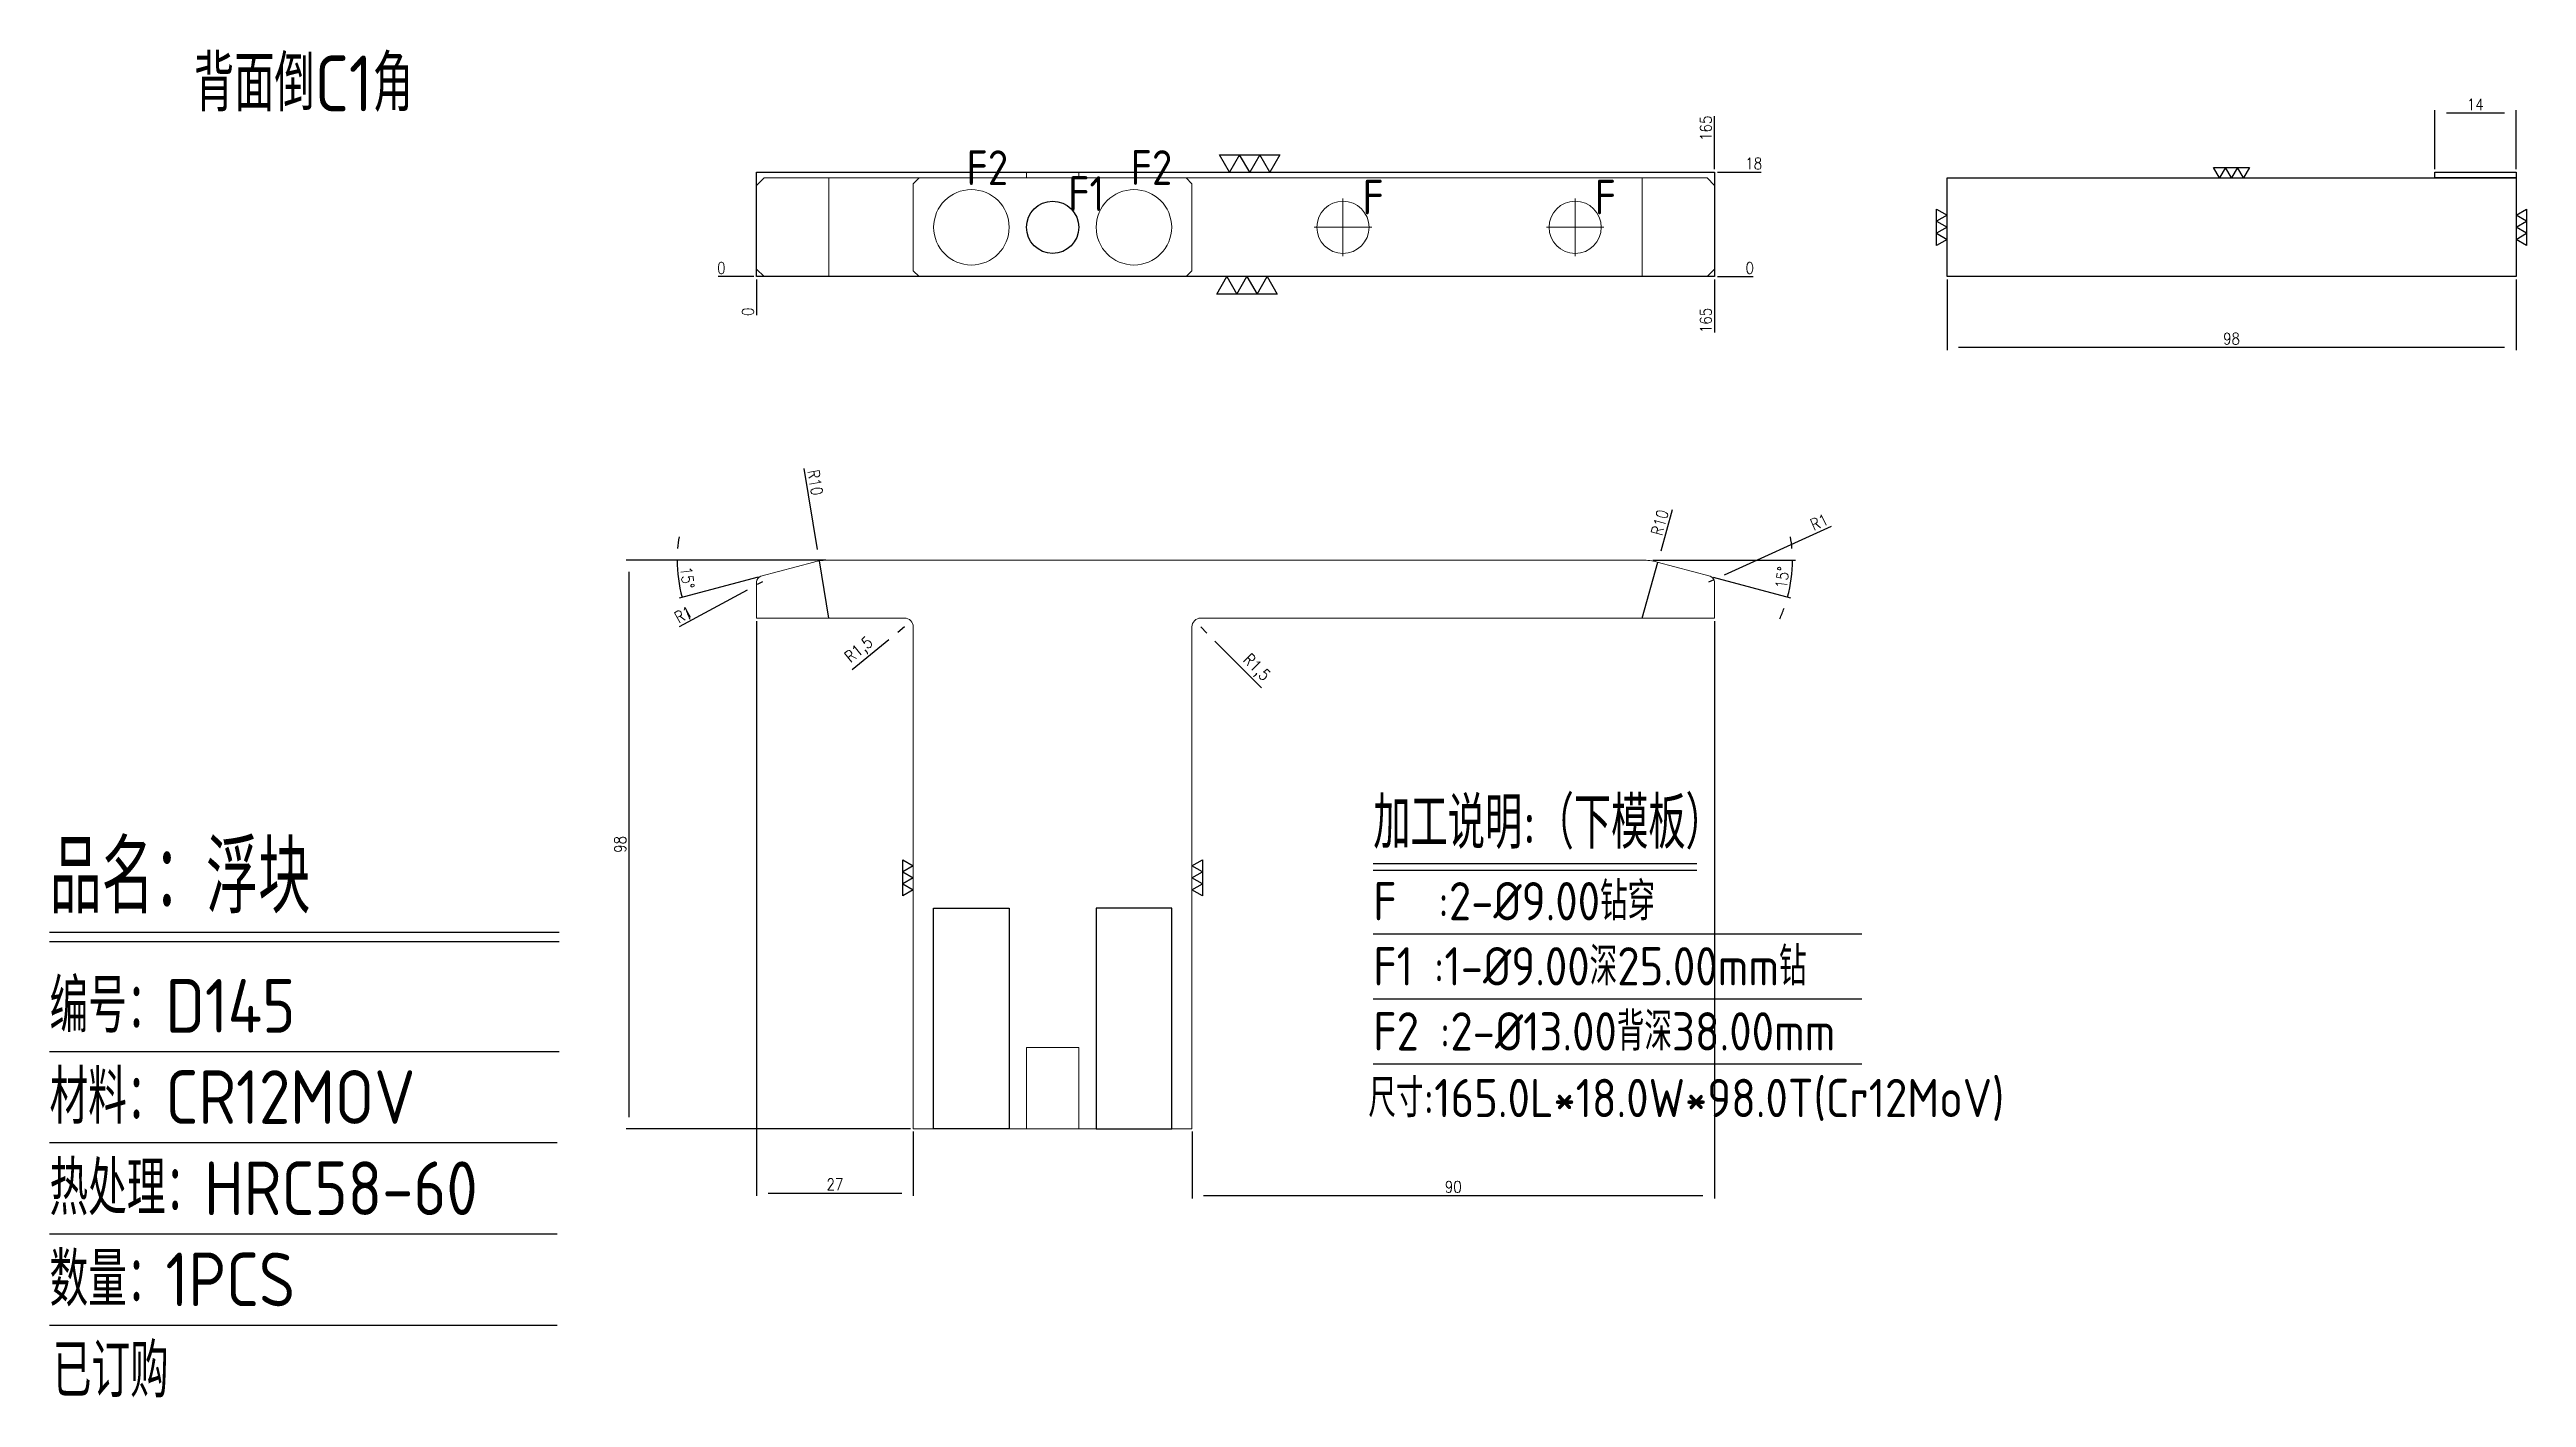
# Model space of a CAD drawing. Header units: millimetres. Extents: x 104604 to 105031, y -7974 to -7742.
import ezdxf
from ezdxf.enums import TextEntityAlignment as Align

# ---------------------------------------------------------------- set-up
doc = ezdxf.new("R2010")
doc.units = ezdxf.units.MM
doc.linetypes.add('CENTER', pattern=[0])
doc.linetypes.add('HIDDEN', pattern=[0])
for name, color, linetype in [('DIE_P', 2, 'Continuous'), ('DIM', 4, 'Continuous'), ('PRESS', 3, 'Continuous'), ('TEXT', 4, 'Continuous')]:
    doc.layers.add(name, color=color, linetype=linetype)
doc.styles.add('gbenor', font='gbenor.shx', dxfattribs={"bigfont": 'gbcbig.shx'})
doc.styles.get("Standard").update_dxf_attribs({"font": 'txt.shx', "width": 0.85, "bigfont": 'ctxt.shx'})
doc.dimstyles.new('T-2-WX', dxfattribs={"dimtxt": 2, "dimasz": 2, "dimexe": 0.5, "dimexo": 0.5, "dimgap": 0.5, "dimtad": 1, "dimtxsty": 'Standard', "dimblk": 'OPEN30', "dimcen": 0, "dimazin": 3, "dimtfac": 1, "dimtmove": 0, "dimatfit": 3, "dimldrblk": 'OPEN30', "dimlwd": -1, "dimlwe": -1})

# ---------------------------------------------------------------- blocks, each defined once
blk = doc.blocks.new('*D7579')
at = {"layer": 'Defpoints', "color": 0}
for p in [(104738.48, -7829.79), (104704.04, -7927.79), (104753.03, -7927.79)]:
    blk.add_point(p, dxfattribs=at)
at = {"layer": 'DIM', "color": 0}
for p, q in [((104737.98, -7829.79), (104703.54, -7829.79)), ((104704.04, -7831.79), (104704.04, -7925.79)), ((104752.53, -7927.79), (104703.54, -7927.79))]:
    blk.add_line(p, q, dxfattribs=at)
at = {"layer": 'DIM', "color": 0, "insert": (104702.54, -7878.79), "char_height": 2, "attachment_point": 5, "rotation": 90}
blk.add_mtext('98', dxfattribs=at)
blk = doc.blocks.new('_Open30')
blk = doc.blocks.new('*D7580')
at = {"layer": 'Defpoints', "color": 0}
for p in [(104726.03, -7839.79), (104753.03, -7927.79), (104753.03, -7938.89)]:
    blk.add_point(p, dxfattribs=at)
at = {"layer": 'DIM', "color": 0}
for p, q in [((104726.03, -7840.29), (104726.03, -7939.39)), ((104753.03, -7928.29), (104753.03, -7939.39)), ((104728.03, -7938.89), (104751.03, -7938.89))]:
    blk.add_line(p, q, dxfattribs=at)
at = {"layer": 'DIM', "color": 0, "insert": (104739.53, -7937.39), "char_height": 2, "attachment_point": 5}
blk.add_mtext('27', dxfattribs=at)
blk = doc.blocks.new('*D7581')
at = {"layer": 'Defpoints', "color": 0}
for p in [(104891.03, -7839.79), (104801.03, -7927.79), (104891.03, -7939.31)]:
    blk.add_point(p, dxfattribs=at)
at = {"layer": 'DIM', "color": 0}
for p, q in [((104891.03, -7840.29), (104891.03, -7939.81)), ((104801.03, -7928.29), (104801.03, -7939.81)), ((104803.03, -7939.31), (104889.03, -7939.31))]:
    blk.add_line(p, q, dxfattribs=at)
at = {"layer": 'DIM', "color": 0, "insert": (104846.03, -7937.81), "char_height": 2, "attachment_point": 5}
blk.add_mtext('90', dxfattribs=at)
blk = doc.blocks.new('*D7582')
at = {"layer": 'Defpoints', "color": 0}
for p in [(104802.53, -7841.29), (104803.58, -7842.36)]:
    blk.add_point(p, dxfattribs=at)
at = {"layer": 'DIM', "color": 0}
for p, q in [((104802.53, -7841.29), (104803.58, -7842.36)), ((104804.99, -7843.77), (104812.98, -7851.82))]:
    blk.add_line(p, q, dxfattribs=at)
at = {"layer": 'DIM', "color": 0, "insert": (104812, -7848.44), "char_height": 2, "attachment_point": 5, "rotation": 314.7997}
blk.add_mtext('R1,5', dxfattribs=at)
blk = doc.blocks.new('*D7583')
at = {"layer": 'Defpoints', "color": 0}
for p in [(104751.53, -7841.29), (104750.36, -7842.24)]:
    blk.add_point(p, dxfattribs=at)
at = {"layer": 'DIM', "color": 0}
for p, q in [((104751.53, -7841.29), (104750.36, -7842.24)), ((104742.47, -7848.66), (104748.81, -7843.5))]:
    blk.add_line(p, q, dxfattribs=at)
at = {"layer": 'DIM', "color": 0, "insert": (104743.8, -7845.4), "char_height": 2, "attachment_point": 5, "rotation": 39.1324}
blk.add_mtext('R1,5', dxfattribs=at)
blk = doc.blocks.new('*D7584')
at = {"layer": 'Defpoints', "color": 0}
for p in [(104931.08, -7780.93), (105029.08, -7780.93), (104931.08, -7793.13)]:
    blk.add_point(p, dxfattribs=at)
at = {"layer": 'DIM', "color": 0}
for p, q in [((104931.08, -7781.43), (104931.08, -7793.63)), ((105029.08, -7781.43), (105029.08, -7793.63)), ((105027.08, -7793.13), (104933.08, -7793.13))]:
    blk.add_line(p, q, dxfattribs=at)
at = {"layer": 'DIM', "color": 0, "insert": (104980.08, -7791.63), "char_height": 2, "attachment_point": 5}
blk.add_mtext('98', dxfattribs=at)
blk = doc.blocks.new('*D7585')
at = {"layer": 'Defpoints', "color": 0}
for p in [(105015.08, -7752.76), (105015.08, -7762.93), (105029.08, -7762.93)]:
    blk.add_point(p, dxfattribs=at)
at = {"layer": 'DIM', "color": 0}
for p, q in [((105015.08, -7762.43), (105015.08, -7752.26)), ((105027.08, -7752.76), (105017.08, -7752.76)), ((105029.08, -7762.43), (105029.08, -7752.26))]:
    blk.add_line(p, q, dxfattribs=at)
at = {"layer": 'DIM', "color": 0, "insert": (105022.08, -7751.26), "char_height": 2, "attachment_point": 5}
blk.add_mtext('14', dxfattribs=at)
blk = doc.blocks.new('*D7586')
at = {"layer": 'Defpoints', "color": 0}
for p in [(104712.45, -7831.96), (104726.77, -7832.58), (104735.89, -7830.13), (104738.48, -7829.79), (104878.57, -7829.79)]:
    blk.add_point(p, dxfattribs=at)
at = {"layer": 'DIM', "color": 0}
for p, q in [((104736.66, -7829.79), (104711.85, -7829.79)), ((104726.29, -7832.71), (104712.72, -7836.34))]:
    blk.add_line(p, q, dxfattribs=at)
for start, end in [(170.7604, 175.3802), (180, 195), (199.6198, 204.2396)]:
    blk.add_arc((104737.16, -7829.79), 24.81, start, end, dxfattribs=at)
at = {"layer": 'DIM', "color": 0, "insert": (104714.1, -7832.83), "char_height": 2, "attachment_point": 5, "rotation": 277.5}
blk.add_mtext('15%%d', dxfattribs=at)
blk = doc.blocks.new('*D7587')
at = {"layer": 'Defpoints', "color": 0}
for p in [(104738.48, -7829.79), (104878.57, -7829.79), (104881.16, -7830.13), (104890.29, -7832.58), (104904.07, -7834.06)]:
    blk.add_point(p, dxfattribs=at)
at = {"layer": 'DIM', "color": 0}
for p, q in [((104880.39, -7829.79), (104904.95, -7829.79)), ((104890.77, -7832.71), (104904.09, -7836.28))]:
    blk.add_line(p, q, dxfattribs=at)
for start, end in [(4.6678, 9.3355), (345, 0), (335.6645, 340.3322)]:
    blk.add_arc((104879.89, -7829.79), 24.56, start, end, dxfattribs=at)
at = {"layer": 'DIM', "color": 0, "insert": (104902.7, -7832.8), "char_height": 2, "attachment_point": 5, "rotation": 82.5}
blk.add_mtext('15%%d', dxfattribs=at)
blk = doc.blocks.new('*D7588')
at = {"layer": 'Defpoints', "color": 0}
for p in [(104890.03, -7833.54), (104890.94, -7833.13)]:
    blk.add_point(p, dxfattribs=at)
at = {"layer": 'DIM', "color": 0}
for p, q in [((104892.76, -7832.3), (104911.16, -7823.92)), ((104890.03, -7833.54), (104890.94, -7833.13))]:
    blk.add_line(p, q, dxfattribs=at)
at = {"layer": 'DIM', "color": 0, "insert": (104909.06, -7823.23), "char_height": 2, "attachment_point": 5, "rotation": 24.4761}
blk.add_mtext('R1', dxfattribs=at)
blk = doc.blocks.new('*D7589')
at = {"layer": 'Defpoints', "color": 0}
for p in [(104881.25, -7830.16), (104878.57, -7839.79)]:
    blk.add_point(p, dxfattribs=at)
at = {"layer": 'DIM', "color": 0}
for p, q in [((104883.76, -7821.13), (104881.79, -7828.23)), ((104878.57, -7839.79), (104881.25, -7830.16))]:
    blk.add_line(p, q, dxfattribs=at)
at = {"layer": 'DIM', "color": 0, "insert": (104881.6, -7823.32), "char_height": 2, "attachment_point": 5, "rotation": 74.4772}
blk.add_mtext('R10', dxfattribs=at)
blk = doc.blocks.new('*D7590')
at = {"layer": 'Defpoints', "color": 0}
for p in [(104726.15, -7834.02), (104727.03, -7833.54)]:
    blk.add_point(p, dxfattribs=at)
at = {"layer": 'DIM', "color": 0}
for p, q in [((104724.39, -7834.97), (104712.7, -7841.27)), ((104727.03, -7833.54), (104726.15, -7834.02))]:
    blk.add_line(p, q, dxfattribs=at)
at = {"layer": 'DIM', "color": 0, "insert": (104713.43, -7839.17), "char_height": 2, "attachment_point": 5, "rotation": 28.3368}
blk.add_mtext('R1', dxfattribs=at)
blk = doc.blocks.new('*D7591')
at = {"layer": 'Defpoints', "color": 0}
for p in [(104736.85, -7829.93), (104738.48, -7839.79)]:
    blk.add_point(p, dxfattribs=at)
at = {"layer": 'DIM', "color": 0}
for p, q in [((104736.53, -7827.95), (104734.23, -7814.01)), ((104738.48, -7839.79), (104736.85, -7829.93))]:
    blk.add_line(p, q, dxfattribs=at)
at = {"layer": 'DIM', "color": 0, "insert": (104736.14, -7816.42), "char_height": 2, "attachment_point": 5, "rotation": 279.3694}
blk.add_mtext('R10', dxfattribs=at)
blk = doc.blocks.new('*D7592')
at = {"layer": 'Defpoints', "color": 0}
for p in [(104726.03, -7780.93), (104891.03, -7780.93), (104896.03, -7780.93)]:
    blk.add_point(p, dxfattribs=at)
at = {"layer": 'DIM', "color": 0}
blk.add_line((104891.53, -7780.93), (104897.66, -7780.93), dxfattribs=at)
at = {"layer": 'DIM', "color": 0, "insert": (104897.09, -7779.43), "char_height": 2, "attachment_point": 5}
blk.add_mtext('0', dxfattribs=at)
blk = doc.blocks.new('*D7593')
at = {"layer": 'Defpoints', "color": 0}
for p in [(104891.03, -7762.93), (104896.03, -7762.93), (104726.03, -7780.93)]:
    blk.add_point(p, dxfattribs=at)
at = {"layer": 'DIM', "color": 0}
blk.add_line((104891.53, -7762.93), (104899.04, -7762.93), dxfattribs=at)
at = {"layer": 'DIM', "color": 0, "insert": (104897.78, -7761.43), "char_height": 2, "attachment_point": 5}
blk.add_mtext('18', dxfattribs=at)
blk = doc.blocks.new('*D7594')
at = {"layer": 'Defpoints', "color": 0}
for p in [(104721.03, -7780.93), (104726.03, -7780.93), (104726.03, -7780.93)]:
    blk.add_point(p, dxfattribs=at)
at = {"layer": 'DIM', "color": 0}
blk.add_line((104725.53, -7780.93), (104719.39, -7780.93), dxfattribs=at)
at = {"layer": 'DIM', "color": 0, "insert": (104719.96, -7779.43), "char_height": 2, "attachment_point": 5}
blk.add_mtext('0', dxfattribs=at)
blk = doc.blocks.new('*D7595')
at = {"layer": 'Defpoints', "color": 0}
for p in [(104726.03, -7780.93), (104891.03, -7780.93), (104891.03, -7785.93)]:
    blk.add_point(p, dxfattribs=at)
at = {"layer": 'DIM', "color": 0}
blk.add_line((104891.03, -7781.43), (104891.03, -7790.56), dxfattribs=at)
at = {"layer": 'DIM', "color": 0, "insert": (104889.53, -7788.49), "char_height": 2, "attachment_point": 5, "rotation": 90}
blk.add_mtext('165', dxfattribs=at)
blk = doc.blocks.new('*D7596')
at = {"layer": 'Defpoints', "color": 0}
for p in [(104726.03, -7780.93), (104726.03, -7780.93), (104726.03, -7785.93)]:
    blk.add_point(p, dxfattribs=at)
at = {"layer": 'DIM', "color": 0}
blk.add_line((104726.03, -7781.43), (104726.03, -7787.56), dxfattribs=at)
at = {"layer": 'DIM', "color": 0, "insert": (104724.53, -7786.99), "char_height": 2, "attachment_point": 5, "rotation": 90}
blk.add_mtext('0', dxfattribs=at)
blk = doc.blocks.new('*D7597')
at = {"layer": 'Defpoints', "color": 0}
for p in [(104891.03, -7757.93), (104891.03, -7762.93), (104726.03, -7780.93)]:
    blk.add_point(p, dxfattribs=at)
at = {"layer": 'DIM', "color": 0}
blk.add_line((104891.03, -7762.43), (104891.03, -7753.3), dxfattribs=at)
at = {"layer": 'DIM', "color": 0, "insert": (104889.53, -7755.36), "char_height": 2, "attachment_point": 5, "rotation": 90}
blk.add_mtext('165', dxfattribs=at)

msp = doc.modelspace()

# ---------------------------------------------------------------- linework, layer by layer
at = {"layer": 'DIE_P', "linetype": 'Continuous', "lineweight": 15}
for p, q in [((104738.481, -7763.927), (104738.481, -7780.927)), ((104772.528, -7763.927), (104781.528, -7763.927)), ((104878.575, -7780.927), (104878.575, -7763.927))]:
    msp.add_line(p, q, dxfattribs=at)
at = {"layer": 'DIE_P', "color": 4, "linetype": 'CENTER', "lineweight": 15}
for p, q in [((104827.028, -7777.377), (104827.028, -7767.477)), ((104867.028, -7777.377), (104867.028, -7767.477)), ((104822.078, -7772.427), (104831.978, -7772.427)), ((104862.078, -7772.427), (104871.978, -7772.427))]:
    msp.add_line(p, q, dxfattribs=at)
at = {"layer": 'DIE_P', "linetype": 'Continuous', "lineweight": 15}
msp.add_lwpolyline([(104772.528, -7762.927), (104781.528, -7762.927), (104781.528, -7763.927), (104889.735, -7763.927), (104891.028, -7765.22), (104891.028, -7779.634), (104889.735, -7780.927), (104727.321, -7780.927), (104726.028, -7779.634), (104726.028, -7765.22), (104727.321, -7763.927), (104772.528, -7763.927)], close=True, dxfattribs=at)
at = {"layer": 'DIE_P', "linetype": 'HIDDEN', "lineweight": 15, "ltscale": 0.5}
for points in [[(104757.421, -7763.927), (104754.028, -7763.927), (104753.028, -7764.927), (104753.028, -7779.927), (104754.028, -7780.927), (104757.421, -7780.927)], [(104796.634, -7763.927), (104800.028, -7763.927), (104801.028, -7764.927), (104801.028, -7779.927), (104800.028, -7780.927), (104796.634, -7780.927)]]:
    msp.add_lwpolyline(points, dxfattribs=at)
at = {"layer": 'DIE_P', "color": 2}
for points in [[(104931.079, -7763.927), (105029.079, -7763.927), (105029.079, -7780.927), (104931.079, -7780.927)], [(105015.079, -7762.927), (105029.079, -7762.927), (105029.079, -7763.927), (105015.079, -7763.927)]]:
    msp.add_lwpolyline(points, close=True, dxfattribs=at)
at = {"layer": 'DIE_P', "color": 4}
for points in [[(104983.197, -7762.127), (104982.157, -7763.927), (104981.118, -7762.127), (104980.079, -7763.927), (104979.04, -7762.127), (104978.001, -7763.927), (104976.961, -7762.127), (104983.197, -7762.127)], [(104929.279, -7769.309), (104931.079, -7770.348), (104929.279, -7771.387), (104931.079, -7772.427), (104929.279, -7773.466), (104931.079, -7774.505), (104929.279, -7775.544), (104929.279, -7769.309)], [(105030.879, -7775.544), (105029.079, -7774.505), (105030.879, -7773.466), (105029.079, -7772.427), (105030.879, -7771.387), (105029.079, -7770.348), (105030.879, -7769.309), (105030.879, -7775.544)], [(104751.228, -7881.425), (104753.028, -7882.464), (104751.228, -7883.503), (104753.028, -7884.542), (104751.228, -7885.582), (104753.028, -7886.621), (104751.228, -7887.66), (104751.228, -7881.425)], [(104802.828, -7887.66), (104801.028, -7886.621), (104802.828, -7885.582), (104801.028, -7884.542), (104802.828, -7883.503), (104801.028, -7882.464), (104802.828, -7881.425), (104802.828, -7887.66)]]:
    msp.add_lwpolyline(points, close=True, dxfattribs=at)
at = {"layer": 'DIE_P', "linetype": 'Continuous', "lineweight": 15}
msp.add_lwpolyline([(104753.028, -7927.794), (104801.028, -7927.794), (104801.028, -7841.291, -0.4142136), (104802.528, -7839.791), (104891.028, -7839.791), (104891.028, -7833.545, 0.3394543), (104890.287, -7832.579), (104881.163, -7830.134, 0.0655435), (104878.575, -7829.794), (104738.481, -7829.794, 0.0655435), (104735.892, -7830.134), (104726.769, -7832.579, 0.3394543), (104726.028, -7833.545), (104726.028, -7839.791), (104751.528, -7839.791, -0.4142136), (104753.028, -7841.291)], format="xyb", close=True, dxfattribs=at)
at = {"layer": 'DIE_P', "linetype": 'HIDDEN'}
for points in [[(104769.528, -7889.794), (104769.528, -7927.794), (104756.528, -7927.794), (104756.528, -7889.794)], [(104784.528, -7889.794), (104784.528, -7927.794), (104797.528, -7927.794), (104797.528, -7889.794)]]:
    msp.add_lwpolyline(points, close=True, dxfattribs=at)
at = {"layer": 'DIE_P', "color": 2, "linetype": 'Continuous', "lineweight": 15}
msp.add_lwpolyline([(104772.528, -7913.794), (104781.528, -7913.794), (104781.528, -7927.794), (104772.528, -7927.794)], close=True, dxfattribs=at)
at = {"layer": 'DIE_P', "linetype": 'HIDDEN', "lineweight": 15, "ltscale": 0.5}
for centre in [(104763.028, -7772.427), (104791.028, -7772.427)]:
    msp.add_circle(centre, 6.5, dxfattribs=at)
at = {"layer": 'DIE_P', "linetype": 'Continuous'}
msp.add_circle((104777.028, -7772.427), 4.5, dxfattribs=at)
at = {"layer": 'DIE_P', "linetype": 'Continuous', "lineweight": 15}
for centre in [(104827.028, -7772.427), (104867.028, -7772.427)]:
    msp.add_circle(centre, 4.5, dxfattribs=at)
at = {"layer": 'DIM', "color": 4, "linetype": 'Continuous', "lineweight": 25}
for p, q in [((104604.249, -7893.906), (104692.039, -7893.906)), ((104604.249, -7895.524), (104692.039, -7895.524)), ((104604.249, -7914.478), (104692.039, -7914.478)), ((104604.249, -7930.195), (104691.658, -7930.195)), ((104604.249, -7945.912), (104691.658, -7945.912)), ((104604.249, -7961.63), (104691.658, -7961.63))]:
    msp.add_line(p, q, dxfattribs=at)
at = {"layer": 'PRESS', "color": 4}
for points in [[(104816.166, -7759.927), (104814.434, -7762.927), (104812.702, -7759.927), (104810.97, -7762.927), (104809.238, -7759.927), (104807.506, -7762.927), (104805.774, -7759.927), (104816.166, -7759.927)], [(104805.299, -7783.927), (104807.031, -7780.927), (104808.763, -7783.927), (104810.495, -7780.927), (104812.227, -7783.927), (104813.959, -7780.927), (104815.691, -7783.927), (104805.299, -7783.927)]]:
    msp.add_lwpolyline(points, close=True, dxfattribs=at)
at = {"layer": 'PRESS', "color": 8, "linetype": 'HIDDEN'}
msp.add_lwpolyline([(104726.028, -7780.927), (104726.028, -7762.927), (104891.028, -7762.927), (104891.028, -7780.927)], close=True, dxfattribs=at)
at = {"layer": 'TEXT', "color": 3}
for p, q in [((104832.251, -7882.078), (104888.009, -7882.078)), ((104832.251, -7883.233), (104888.009, -7883.233)), ((104832.251, -7894.189), (104916.383, -7894.189)), ((104832.251, -7905.409), (104916.383, -7905.409)), ((104832.251, -7916.629), (104916.383, -7916.629))]:
    msp.add_line(p, q, dxfattribs=at)

# ---------------------------------------------------------------- texts
at = {"layer": 'DIM', "color": 3, "linetype": 'Continuous', "lineweight": 25, "style": 'gbenor'}
for s, height, p in [('品名：浮块', 12.4815, (104604.249, -7890.67)), ('编号：D145', 9.2455, (104604.249, -7911.242)), ('材料：CR12MOV ', 9.24552, (104604.249, -7926.959)), ('热处理：HRC58-60', 9.24552, (104604.249, -7942.676)), ('数量：1PCS', 9.2455, (104604.249, -7958.394)), ('已订购', 9.2455, (104604.811, -7974.111))]:
    msp.add_text(s, height=height, dxfattribs=at).set_placement(p)
at = {"layer": 'TEXT', "color": 4, "lineweight": 18, "style": 'gbenor'}
msp.add_text('背面倒C1角', height=9.6263, dxfattribs=at).set_placement((104629.125, -7752.444))
at = {"layer": 'TEXT', "color": 4, "style": 'gbenor'}
for s, p in [('F2', (104765.78, -7762.156)), ('F2', (104794.049, -7762.131)), ('F1', (104782.826, -7766.628)), ('F', (104832.237, -7767.218)), ('F', (104872.237, -7767.218))]:
    msp.add_text(s, height=6, dxfattribs=at).set_placement(p, align=Align.MIDDLE_CENTER)
for s, height, p in [('加工说明:（下模板）', 8.91, (104832.251, -7879.537)), ('F  :2-%%c9.00钻穿', 6.6, (104832.251, -7891.879)), ('F1 :1-%%c9.00深25.00mm钻', 6.6, (104832.251, -7903.099)), ('F2 :2-%%C13.00背深38.00mm ', 6.6, (104832.251, -7914.319)), ('尺寸:165.0L*18.0W*98.0T(Cr12MoV)', 6.6, (104831.409, -7925.802))]:
    msp.add_text(s, height=height, dxfattribs=at).set_placement(p)

# ---------------------------------------------------------------- dimensions: what is measured, and where the dimension line sits
at = {"layer": 'DIM', "color": 4}
for base, p1, p2, picture, middle in [((105015.079, -7752.76), (105029.079, -7762.927), (105015.079, -7762.927), '*D7585', (105022.079, -7751.26)), ((104753.028, -7938.891), (104726.028, -7839.791), (104753.028, -7927.794), '*D7580', (104739.528, -7937.391)), ((104891.028, -7939.315), (104801.028, -7927.794), (104891.028, -7839.791), '*D7581', (104846.028, -7937.815))]:
    dim = msp.add_linear_dim(base=base, p1=p1, p2=p2, dimstyle='T-2-WX', dxfattribs=at)
    dim.commit()
    dim.dimension.update_dxf_attribs({"geometry": picture, "text_midpoint": middle})
for feature_location, offset, dtype, origin, picture, middle in [((104891.028, -7762.927), (0, 5), 1, (104726.028, -7780.927), '*D7597', (104889.528, -7755.362)), ((104891.028, -7762.927), (5, 0), 0, (104726.028, -7780.927), '*D7593', (104897.783, -7761.427)), ((104726.027804928, -7780.92671159), (-5, 0), 0, (104726.027804928, -7780.92671159), '*D7594', (104719.961138261, -7779.42671159)), ((104726.027804928, -7780.92671159), (0, -5), 1, (104726.027804928, -7780.92671159), '*D7596', (104724.527804928, -7786.993378256)), ((104891.027804928, -7780.92671159), (5, 0), 0, (104726.027804928, -7780.92671159), '*D7592', (104897.094471595, -7779.42671159)), ((104891.028, -7780.927), (0, -5), 1, (104726.028, -7780.927), '*D7595', (104889.528, -7788.491))]:
    dim = msp.add_ordinate_dim(feature_location=feature_location, offset=offset, dtype=dtype, origin=origin, dimstyle='T-2-WX', dxfattribs=at)
    dim.commit()
    dim.dimension.update_dxf_attribs({"geometry": picture, "text_midpoint": middle})
dim = msp.add_linear_dim(base=(104931.079, -7793.13), p1=(105029.079, -7780.927), p2=(104931.079, -7780.927), dimstyle='T-2-WX', dxfattribs=at)
dim.commit()
dim.dimension.update_dxf_attribs({"geometry": '*D7584', "text_midpoint": (104980.079, -7793.13), "dimtype": 160})
for center, mpoint, picture, middle in [((104738.481, -7839.794), (104736.853, -7829.927), '*D7591', (104734.664, -7816.664)), ((104890.028, -7833.545), (104890.938, -7833.131), '*D7588', (104909.678, -7824.6)), ((104727.028, -7833.545), (104726.148, -7834.02), '*D7590', (104714.141, -7840.495)), ((104802.528, -7841.291), (104803.585, -7842.355), '*D7582', (104810.805, -7849.626))]:
    dim = msp.add_radius_dim(center=center, mpoint=mpoint, dimstyle='T-2-WX', dxfattribs=at)
    dim.commit()
    dim.dimension.update_dxf_attribs({"geometry": picture, "text_midpoint": middle, "dimtype": 164})
for center, mpoint, picture, middle in [((104878.575, -7839.794), (104881.251, -7830.158), '*D7589', (104881.595, -7823.315)), ((104751.528, -7841.291), (104750.364, -7842.238), '*D7583', (104743.797, -7845.401))]:
    dim = msp.add_radius_dim(center=center, mpoint=mpoint, dimstyle='T-2-WX', dxfattribs=at)
    dim.commit()
    dim.dimension.update_dxf_attribs({"geometry": picture, "text_midpoint": middle})
for base, line1, line2, picture, middle in [((104712.447, -7831.956), ((104878.575, -7829.794), (104738.481, -7829.794)), ((104735.892, -7830.134), (104726.769, -7832.579)), '*D7586', (104714.1, -7832.83)), ((104904.075, -7834.058), ((104890.287, -7832.579), (104881.163, -7830.134)), ((104878.575, -7829.794), (104738.481, -7829.794)), '*D7587', (104902.703, -7832.797))]:
    dim = msp.add_angular_dim_2l(base=base, line1=line1, line2=line2, dimstyle='T-2-WX', dxfattribs=at)
    dim.commit()
    dim.dimension.update_dxf_attribs({"geometry": picture, "text_midpoint": middle})
dim = msp.add_linear_dim(base=(104704.036, -7927.794), p1=(104738.481, -7829.794), p2=(104753.028, -7927.794), angle=90, dimstyle='T-2-WX', dxfattribs=at)
dim.commit()
dim.dimension.update_dxf_attribs({"geometry": '*D7579', "text_midpoint": (104704.036, -7878.794), "dimtype": 160})

doc.saveas('drawing.dxf')
